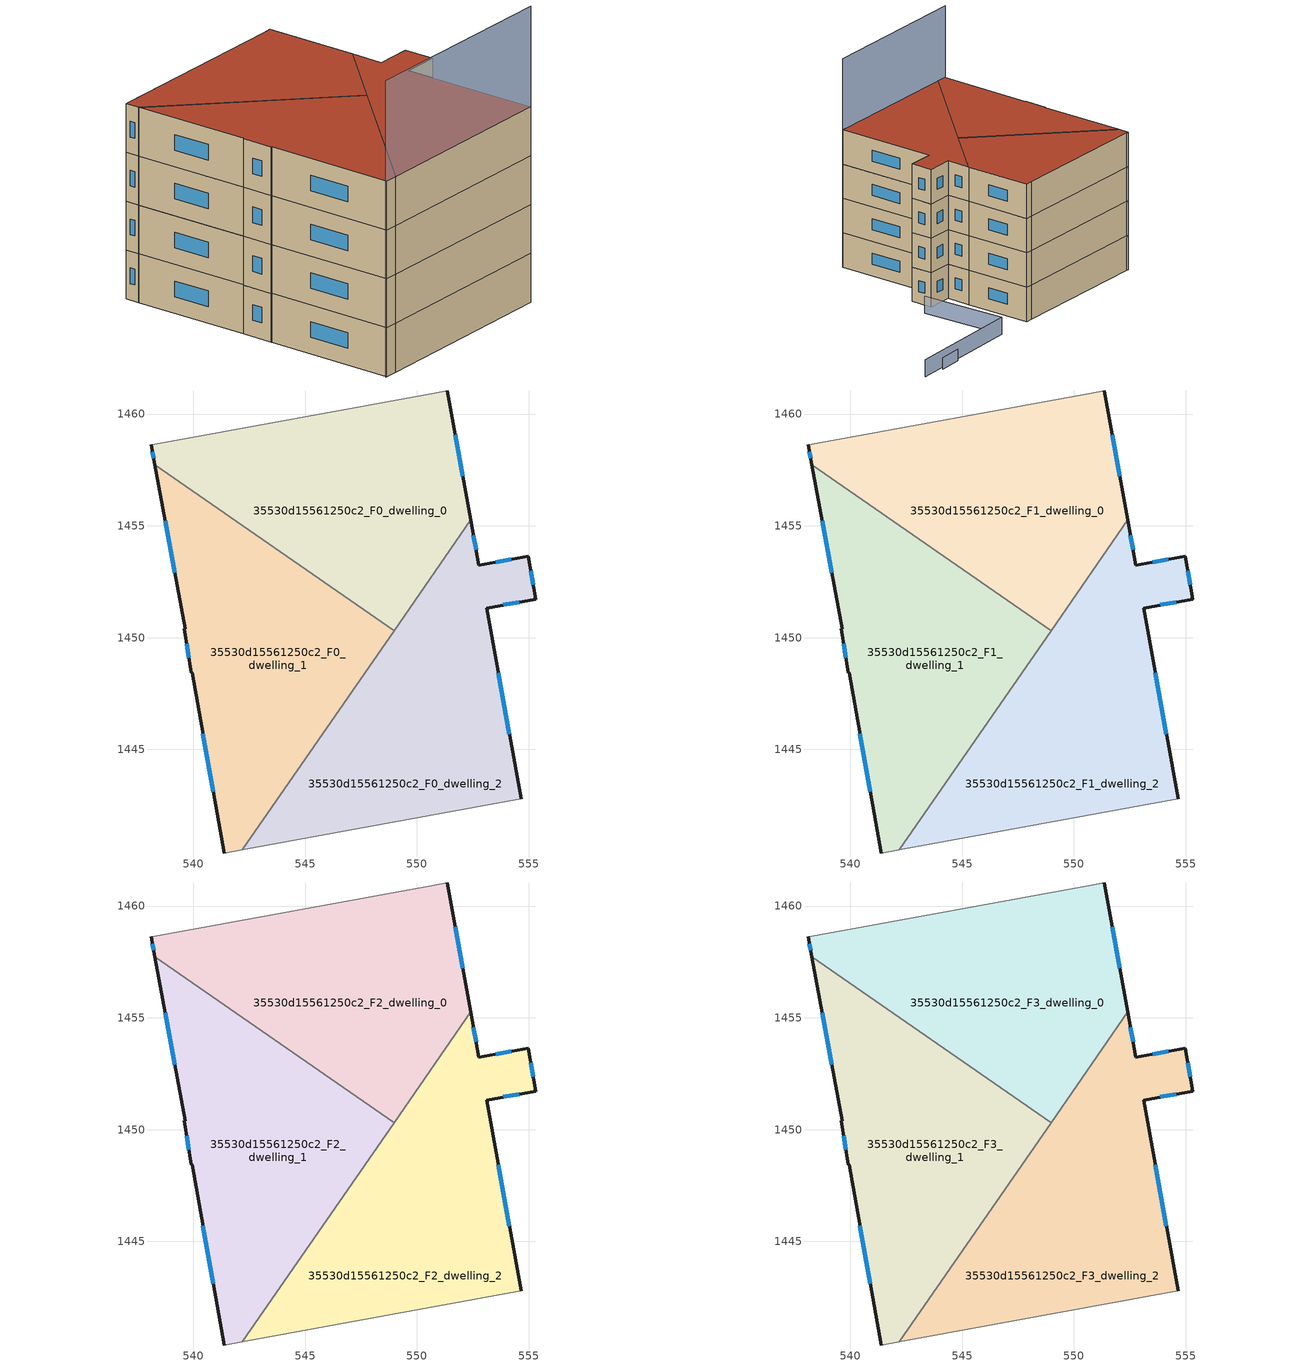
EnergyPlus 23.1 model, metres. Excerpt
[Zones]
35530d15561250c2_F0_dwelling_0
 floor ground (EU_floor_Construction): 551.36,1461.03 552.41,1455.26 548.98,1450.32 538.29,1457.72 538.12,1458.62 538.28,1458.66 550.79,1460.92 z0
 wall outside (EU_wall_Construction): 538.12,1458.62 538.29,1457.72 / 552.41,1455.26 551.36,1461.03 z0:3
 wall adiabatic (EU_wall_Construction): 551.36,1461.03 550.79,1460.92 538.28,1458.66 538.12,1458.62 z0:3
 wall to 35530d15561250c2_F0_dwelling_1 (EU_wall_Construction): 538.28,1457.72 548.98,1450.32 z0:3
 wall to 35530d15561250c2_F0_dwelling_2 (EU_wall_Construction): 548.98,1450.32 552.41,1455.26 z0:3
 window (EU_Window_Construction): 538.18,1458.32 538.23,1458.03 / 552.05,1457.23 551.72,1459.07 z1.02:1.98
35530d15561250c2_F0_dwelling_1
 floor ground (EU_floor_Construction): 548.98,1450.32 542.19,1440.51 541.38,1440.37 539.94,1448.44 539.9,1448.43 539.59,1450.4 539.63,1450.4 538.29,1457.72 z0
 wall outside (EU_wall_Construction): 538.29,1457.72 539.63,1450.4 539.59,1450.4 539.9,1448.43 539.94,1448.44 541.38,1440.37 z0:3
 wall adiabatic (EU_wall_Construction): 541.38,1440.37 542.19,1440.51 z0:3
 wall to 35530d15561250c2_F0_dwelling_2 (EU_wall_Construction): 542.19,1440.51 548.98,1450.32 z0:3
 window (EU_Window_Construction): 540.43,1445.69 540.89,1443.11 / 539.7,1449.73 539.8,1449.1 / 538.74,1455.23 539.17,1452.89 z1.02:1.98
35530d15561250c2_F0_dwelling_2
 floor ground (EU_floor_Construction): 554.98,1453.63 555.32,1451.72 553.12,1451.32 554.67,1442.78 542.19,1440.51 552.41,1455.26 552.78,1453.24 z0
 wall outside (EU_wall_Construction): 554.67,1442.78 553.12,1451.32 555.32,1451.72 554.98,1453.63 552.78,1453.24 552.41,1455.26 z0:3
 wall adiabatic (EU_wall_Construction): 542.19,1440.51 554.67,1442.78 z0:3
 window (EU_Window_Construction): 553.87,1451.46 554.57,1451.59 / 554.14,1445.69 553.65,1448.42 / 552.65,1453.93 552.54,1454.57 / 554.23,1453.5 553.53,1453.37 / 555.21,1452.37 555.1,1452.98 z1.02:1.98
35530d15561250c2_F1_dwelling_0
 floor to 35530d15561250c2_F0_dwelling_0 (EU_floor_Construction): 551.36,1461.03 552.41,1455.26 548.98,1450.32 538.28,1457.72 538.12,1458.62 538.28,1458.66 550.78,1460.92 z3
 wall outside (EU_wall_Construction): 538.12,1458.62 538.29,1457.72 / 552.41,1455.26 551.36,1461.03 z3:6
 wall adiabatic (EU_wall_Construction): 551.36,1461.03 550.79,1460.92 538.28,1458.66 538.12,1458.62 z3:6
 wall to 35530d15561250c2_F1_dwelling_1 (EU_wall_Construction): 538.28,1457.72 548.98,1450.32 z3:6
 wall to 35530d15561250c2_F1_dwelling_2 (EU_wall_Construction): 548.98,1450.32 552.41,1455.26 z3:6
 window (EU_Window_Construction): 538.18,1458.32 538.23,1458.03 / 552.05,1457.23 551.72,1459.07 z4.02:4.98
35530d15561250c2_F1_dwelling_1
 floor to 35530d15561250c2_F0_dwelling_1 (EU_floor_Construction): 548.98,1450.32 542.19,1440.51 541.38,1440.37 539.94,1448.44 539.9,1448.43 539.59,1450.4 539.63,1450.4 538.28,1457.72 z3
 wall outside (EU_wall_Construction): 538.29,1457.72 539.63,1450.4 539.59,1450.4 539.9,1448.43 539.94,1448.44 541.38,1440.37 z3:6
 wall adiabatic (EU_wall_Construction): 541.38,1440.37 542.19,1440.51 z3:6
 wall to 35530d15561250c2_F1_dwelling_2 (EU_wall_Construction): 542.19,1440.51 548.98,1450.32 z3:6
 window (EU_Window_Construction): 540.43,1445.69 540.89,1443.11 / 539.7,1449.73 539.8,1449.1 / 538.74,1455.23 539.17,1452.89 z4.02:4.98
35530d15561250c2_F1_dwelling_2
 floor to 35530d15561250c2_F0_dwelling_2 (EU_floor_Construction): 554.98,1453.63 555.32,1451.72 553.12,1451.32 554.67,1442.78 542.19,1440.51 552.41,1455.26 552.78,1453.24 z3
 wall outside (EU_wall_Construction): 554.67,1442.78 553.12,1451.32 555.32,1451.72 554.98,1453.63 552.78,1453.24 552.41,1455.26 z3:6
 wall adiabatic (EU_wall_Construction): 542.19,1440.51 554.67,1442.78 z3:6
 window (EU_Window_Construction): 553.87,1451.46 554.57,1451.59 / 554.14,1445.69 553.65,1448.42 / 552.65,1453.93 552.54,1454.57 / 554.23,1453.5 553.53,1453.37 / 555.21,1452.37 555.1,1452.98 z4.02:4.98
35530d15561250c2_F2_dwelling_0
 floor to 35530d15561250c2_F1_dwelling_0 (EU_floor_Construction): 551.36,1461.03 552.41,1455.26 548.98,1450.32 538.28,1457.72 538.12,1458.62 538.28,1458.66 550.78,1460.92 z6
 wall outside (EU_wall_Construction): 538.12,1458.62 538.29,1457.72 / 552.41,1455.26 551.36,1461.03 z6:9
 wall adiabatic (EU_wall_Construction): 551.36,1461.03 550.79,1460.92 538.28,1458.66 538.12,1458.62 z6:9
 wall to 35530d15561250c2_F2_dwelling_1 (EU_wall_Construction): 538.28,1457.72 548.98,1450.32 z6:9
 wall to 35530d15561250c2_F2_dwelling_2 (EU_wall_Construction): 548.98,1450.32 552.41,1455.26 z6:9
 window (EU_Window_Construction): 538.18,1458.32 538.23,1458.03 / 552.05,1457.23 551.72,1459.07 z7.02:7.98
35530d15561250c2_F2_dwelling_1
 floor to 35530d15561250c2_F1_dwelling_1 (EU_floor_Construction): 548.98,1450.32 542.19,1440.51 541.38,1440.37 539.94,1448.44 539.9,1448.43 539.59,1450.4 539.63,1450.4 538.28,1457.72 z6
 wall outside (EU_wall_Construction): 538.29,1457.72 539.63,1450.4 539.59,1450.4 539.9,1448.43 539.94,1448.44 541.38,1440.37 z6:9
 wall adiabatic (EU_wall_Construction): 541.38,1440.37 542.19,1440.51 z6:9
 wall to 35530d15561250c2_F2_dwelling_2 (EU_wall_Construction): 542.19,1440.51 548.98,1450.32 z6:9
 window (EU_Window_Construction): 540.43,1445.69 540.89,1443.11 / 539.7,1449.73 539.8,1449.1 / 538.74,1455.23 539.17,1452.89 z7.02:7.98
35530d15561250c2_F2_dwelling_2
 floor to 35530d15561250c2_F1_dwelling_2 (EU_floor_Construction): 554.98,1453.63 555.32,1451.72 553.12,1451.32 554.67,1442.78 542.19,1440.51 552.41,1455.26 552.78,1453.24 z6
 wall outside (EU_wall_Construction): 554.67,1442.78 553.12,1451.32 555.32,1451.72 554.98,1453.63 552.78,1453.24 552.41,1455.26 z6:9
 wall adiabatic (EU_wall_Construction): 542.19,1440.51 554.67,1442.78 z6:9
 window (EU_Window_Construction): 553.87,1451.46 554.57,1451.59 / 554.14,1445.69 553.65,1448.42 / 552.65,1453.93 552.54,1454.57 / 554.23,1453.5 553.53,1453.37 / 555.21,1452.37 555.1,1452.98 z7.02:7.98
35530d15561250c2_F3_dwelling_0
 floor to 35530d15561250c2_F2_dwelling_0 (EU_floor_Construction): 551.36,1461.03 552.41,1455.26 548.98,1450.32 538.28,1457.72 538.12,1458.62 538.28,1458.66 550.78,1460.92 z9
 wall outside (EU_wall_Construction): 538.12,1458.62 538.29,1457.72 / 552.41,1455.26 551.36,1461.03 z9:12
 wall adiabatic (EU_wall_Construction): 551.36,1461.03 550.79,1460.92 538.28,1458.66 538.12,1458.62 z9:12
 wall to 35530d15561250c2_F3_dwelling_1 (EU_wall_Construction): 538.28,1457.72 548.98,1450.32 z9:12
 wall to 35530d15561250c2_F3_dwelling_2 (EU_wall_Construction): 548.98,1450.32 552.41,1455.26 z9:12
 window (EU_Window_Construction): 538.18,1458.32 538.23,1458.03 / 552.05,1457.23 551.72,1459.07 z10.02:10.98
 roof outside (EU_roof_Construction): 548.98,1450.32 552.41,1455.26 551.36,1461.03 550.79,1460.92 538.28,1458.66 538.12,1458.62 538.29,1457.72 z12
35530d15561250c2_F3_dwelling_1
 floor to 35530d15561250c2_F2_dwelling_1 (EU_floor_Construction): 548.98,1450.32 542.19,1440.51 541.38,1440.37 539.94,1448.44 539.9,1448.43 539.59,1450.4 539.63,1450.4 538.28,1457.72 z9
 wall outside (EU_wall_Construction): 538.29,1457.72 539.63,1450.4 539.59,1450.4 539.9,1448.43 539.94,1448.44 541.38,1440.37 z9:12
 wall adiabatic (EU_wall_Construction): 541.38,1440.37 542.19,1440.51 z9:12
 wall to 35530d15561250c2_F3_dwelling_2 (EU_wall_Construction): 542.19,1440.51 548.98,1450.32 z9:12
 window (EU_Window_Construction): 540.43,1445.69 540.89,1443.11 / 539.7,1449.73 539.8,1449.1 / 538.74,1455.23 539.17,1452.89 z10.02:10.98
 roof outside (EU_roof_Construction): 542.19,1440.51 548.98,1450.32 538.29,1457.72 539.63,1450.4 539.59,1450.4 539.9,1448.43 539.94,1448.44 541.38,1440.37 z12
35530d15561250c2_F3_dwelling_2
 floor to 35530d15561250c2_F2_dwelling_2 (EU_floor_Construction): 554.98,1453.63 555.32,1451.72 553.12,1451.32 554.67,1442.78 542.19,1440.51 552.41,1455.26 552.78,1453.24 z9
 wall outside (EU_wall_Construction): 554.67,1442.78 553.12,1451.32 555.32,1451.72 554.98,1453.63 552.78,1453.24 552.41,1455.26 z9:12
 wall adiabatic (EU_wall_Construction): 542.19,1440.51 554.67,1442.78 z9:12
 window (EU_Window_Construction): 553.87,1451.46 554.57,1451.59 / 554.14,1445.69 553.65,1448.42 / 552.65,1453.93 552.54,1454.57 / 554.23,1453.5 553.53,1453.37 / 555.21,1452.37 555.1,1452.98 z10.02:10.98
 roof outside (EU_roof_Construction): 554.67,1442.78 553.12,1451.32 555.32,1451.72 554.98,1453.63 552.78,1453.24 552.41,1455.26 542.19,1440.51 z12
shading: 541.3,1440.36 554.67,1442.78 z0:18.2; 556.23,1454.19 554.61,1461.6 / 554.61,1461.6 565.06,1463.87 z0:1.5; 562.92,1463.63 560.86,1463.17 z0:1
[Building]
EU S2 Campaign: North Axis=0; Terrain=City; Solar Distribution=FullExterior
[Site:Location]
Vienna: Latitude=48; Longitude=16.5; Time Zone=1; Elevation=183
[SizingPeriod:WeatherFileDays]
AnnualSizingPeriod: Begin Month=1; Begin Day of Month=1; End Month=12; End Day of Month=31; Day of Week for Start Day=Monday; Use Weather File Daylight Saving Period=No; Use Weather File Rain and Snow Indicators=No
[MATERIAL]
EU_InternalMass_Material: Roughness=MediumRough; Thickness=0.1; Conductivity=1; Density=1800; Specific Heat=900; Thermal Absorptance=0.9; Solar Absorptance=0.7; Visible Absorptance=0.7
[MATERIAL:NOMASS] Roughness=MediumRough; Thermal Absorptance=0.9; Solar Absorptance=0.7; Visible Absorptance=0.7
Name | Thermal Resistance
EU_wall_NoMass | 0.942466
EU_roof_NoMass | 0.551687
EU_floor_NoMass | 0.66527
[WINDOWMATERIAL:SIMPLEGLAZINGSYSTEM]
EU_Window_SimpleGlazing: UFactor=2.03367; Solar Heat Gain Coefficient=0.65; Visible Transmittance=0.65
[CONSTRUCTION]
EU_wall_Construction: EU_wall_NoMass
EU_roof_Construction: EU_roof_NoMass
EU_floor_Construction: EU_floor_NoMass
EU_Window_Construction: EU_Window_SimpleGlazing
EU_InternalMass_Construction: EU_InternalMass_Material
[ZONE] Type=1; Multiplier=1; Ceiling Height=autocalculate; Floor Area=autocalculate; Part of Total Floor Area=Yes
Name | Volume
35530d15561250c2_F0_dwelling_0 | 254.238
35530d15561250c2_F1_dwelling_0; 35530d15561250c2_F2_dwelling_0; 35530d15561250c2_F3_dwelling_0 | 254.239
35530d15561250c2_F0_dwelling_1 | 254.241
35530d15561250c2_F1_dwelling_1; 35530d15561250c2_F2_dwelling_1; 35530d15561250c2_F3_dwelling_1 | 254.242
35530d15561250c2_F0_dwelling_2; 35530d15561250c2_F1_dwelling_2; 35530d15561250c2_F2_dwelling_2; 35530d15561250c2_F3_dwelling_2 | 254.268
[INTERNALMASS] Construction=EU_InternalMass_Construction
Name | Zone or ZoneList | Surface Area
35530d15561250c2_F0_dwelling_0_EU_InternalMass | 35530d15561250c2_F0_dwelling_0 | 84.7463
35530d15561250c2_F0_dwelling_1_EU_InternalMass | 35530d15561250c2_F0_dwelling_1 | 84.7475
35530d15561250c2_F0_dwelling_2_EU_InternalMass | 35530d15561250c2_F0_dwelling_2 | 84.7562
35530d15561250c2_F1_dwelling_0_EU_InternalMass | 35530d15561250c2_F1_dwelling_0 | 84.7463
35530d15561250c2_F1_dwelling_1_EU_InternalMass | 35530d15561250c2_F1_dwelling_1 | 84.7475
35530d15561250c2_F1_dwelling_2_EU_InternalMass | 35530d15561250c2_F1_dwelling_2 | 84.7562
35530d15561250c2_F2_dwelling_0_EU_InternalMass | 35530d15561250c2_F2_dwelling_0 | 84.7463
35530d15561250c2_F2_dwelling_1_EU_InternalMass | 35530d15561250c2_F2_dwelling_1 | 84.7475
35530d15561250c2_F2_dwelling_2_EU_InternalMass | 35530d15561250c2_F2_dwelling_2 | 84.7562
35530d15561250c2_F3_dwelling_0_EU_InternalMass | 35530d15561250c2_F3_dwelling_0 | 84.7463
35530d15561250c2_F3_dwelling_1_EU_InternalMass | 35530d15561250c2_F3_dwelling_1 | 84.7475
35530d15561250c2_F3_dwelling_2_EU_InternalMass | 35530d15561250c2_F3_dwelling_2 | 84.7562
[OTHEREQUIPMENT] Fuel Type=Electricity; Design Level Calculation Method=Watts/Area; Power per Zone Floor Area=1; Fraction Latent=0; Fraction Radiant=0; Fraction Lost=0; Carbon Dioxide Generation Rate=0; EndUse Subcategory=EU_Step8_InternalGains
Name | Zone or ZoneList or Space or SpaceList | Schedule
EU_Step8_InternalGain_35530d15561250c2_F0_dwelling_0_f000 | 35530d15561250c2_F0_dwelling_0 | EU_Step8_GainSchedule_35530d15561250c2_F0_dwelling_0_f000
EU_Step8_InternalGain_35530d15561250c2_F0_dwelling_1_f000 | 35530d15561250c2_F0_dwelling_1 | EU_Step8_GainSchedule_35530d15561250c2_F0_dwelling_1_f000
EU_Step8_InternalGain_35530d15561250c2_F0_dwelling_2_f000 | 35530d15561250c2_F0_dwelling_2 | EU_Step8_GainSchedule_35530d15561250c2_F0_dwelling_2_f000
EU_Step8_InternalGain_35530d15561250c2_F1_dwelling_0_f000 | 35530d15561250c2_F1_dwelling_0 | EU_Step8_GainSchedule_35530d15561250c2_F1_dwelling_0_f000
EU_Step8_InternalGain_35530d15561250c2_F1_dwelling_1_f000 | 35530d15561250c2_F1_dwelling_1 | EU_Step8_GainSchedule_35530d15561250c2_F1_dwelling_1_f000
EU_Step8_InternalGain_35530d15561250c2_F1_dwelling_2_f000 | 35530d15561250c2_F1_dwelling_2 | EU_Step8_GainSchedule_35530d15561250c2_F1_dwelling_2_f000
EU_Step8_InternalGain_35530d15561250c2_F2_dwelling_0_f000 | 35530d15561250c2_F2_dwelling_0 | EU_Step8_GainSchedule_35530d15561250c2_F2_dwelling_0_f000
EU_Step8_InternalGain_35530d15561250c2_F2_dwelling_1_f000 | 35530d15561250c2_F2_dwelling_1 | EU_Step8_GainSchedule_35530d15561250c2_F2_dwelling_1_f000
EU_Step8_InternalGain_35530d15561250c2_F2_dwelling_2_f000 | 35530d15561250c2_F2_dwelling_2 | EU_Step8_GainSchedule_35530d15561250c2_F2_dwelling_2_f000
EU_Step8_InternalGain_35530d15561250c2_F3_dwelling_0_f000 | 35530d15561250c2_F3_dwelling_0 | EU_Step8_GainSchedule_35530d15561250c2_F3_dwelling_0_f000
EU_Step8_InternalGain_35530d15561250c2_F3_dwelling_1_f000 | 35530d15561250c2_F3_dwelling_1 | EU_Step8_GainSchedule_35530d15561250c2_F3_dwelling_1_f000
EU_Step8_InternalGain_35530d15561250c2_F3_dwelling_2_f000 | 35530d15561250c2_F3_dwelling_2 | EU_Step8_GainSchedule_35530d15561250c2_F3_dwelling_2_f000
[ZONEVENTILATION:DESIGNFLOWRATE] Schedule=EU_AlwaysOn; Design Flow Rate Calculation Method=AirChanges/Hour; Air Changes per Hour=0.530523; Ventilation Type=Natural; Fan Pressure Rise=0; Fan Total Efficiency=1; Constant Term Coefficient=1; Temperature Term Coefficient=0; Velocity Term Coefficient=0; Velocity Squared Term Coefficient=0; Minimum Indoor Temperature=-100; Maximum Indoor Temperature=100; Delta Temperature=-100; Minimum Outdoor Temperature=-100; Maximum Outdoor Temperature=100; Maximum Wind Speed=40
Name | Zone or ZoneList or Space or SpaceList
EU_ConstantAir_35530d15561250c2_F0_dwelling_0 | 35530d15561250c2_F0_dwelling_0
EU_ConstantAir_35530d15561250c2_F0_dwelling_1 | 35530d15561250c2_F0_dwelling_1
EU_ConstantAir_35530d15561250c2_F0_dwelling_2 | 35530d15561250c2_F0_dwelling_2
EU_ConstantAir_35530d15561250c2_F1_dwelling_0 | 35530d15561250c2_F1_dwelling_0
EU_ConstantAir_35530d15561250c2_F1_dwelling_1 | 35530d15561250c2_F1_dwelling_1
EU_ConstantAir_35530d15561250c2_F1_dwelling_2 | 35530d15561250c2_F1_dwelling_2
EU_ConstantAir_35530d15561250c2_F2_dwelling_0 | 35530d15561250c2_F2_dwelling_0
EU_ConstantAir_35530d15561250c2_F2_dwelling_1 | 35530d15561250c2_F2_dwelling_1
EU_ConstantAir_35530d15561250c2_F2_dwelling_2 | 35530d15561250c2_F2_dwelling_2
EU_ConstantAir_35530d15561250c2_F3_dwelling_0 | 35530d15561250c2_F3_dwelling_0
EU_ConstantAir_35530d15561250c2_F3_dwelling_1 | 35530d15561250c2_F3_dwelling_1
EU_ConstantAir_35530d15561250c2_F3_dwelling_2 | 35530d15561250c2_F3_dwelling_2
[HVACTEMPLATE:THERMOSTAT] Constant Heating Setpoint=20; Constant Cooling Setpoint=50
EU_HeatOnly_35530d15561250c2_F0_dwelling_0; EU_HeatOnly_35530d15561250c2_F0_dwelling_1; EU_HeatOnly_35530d15561250c2_F0_dwelling_2; EU_HeatOnly_35530d15561250c2_F1_dwelling_0; EU_HeatOnly_35530d15561250c2_F1_dwelling_1; EU_HeatOnly_35530d15561250c2_F1_dwelling_2; EU_HeatOnly_35530d15561250c2_F2_dwelling_0; EU_HeatOnly_35530d15561250c2_F2_dwelling_1; EU_HeatOnly_35530d15561250c2_F2_dwelling_2; EU_HeatOnly_35530d15561250c2_F3_dwelling_0; EU_HeatOnly_35530d15561250c2_F3_dwelling_1; EU_HeatOnly_35530d15561250c2_F3_dwelling_2
[HVACTEMPLATE:ZONE:IDEALLOADSAIRSYSTEM] System Availability Schedule=EU_AlwaysOn; Maximum Heating Supply Air Temperature=50; Minimum Cooling Supply Air Temperature=13; Maximum Heating Supply Air Humidity Ratio=0.0156; Minimum Cooling Supply Air Humidity Ratio=0.0077; Heating Limit=NoLimit; Cooling Limit=NoLimit; Heating Availability Schedule=EU_AlwaysOn; Cooling Availability Schedule=EU_CoolingOff; Dehumidification Control Type=ConstantSensibleHeatRatio; Cooling Sensible Heat Ratio=0.7; Dehumidification Setpoint=60; Humidification Control Type=None; Humidification Setpoint=30; Outdoor Air Method=None; Outdoor Air Flow Rate per Person=0.00944; Outdoor Air Flow Rate per Zone Floor Area=0; Outdoor Air Flow Rate per Zone=0; Demand Controlled Ventilation Type=None; Outdoor Air Economizer Type=NoEconomizer; Heat Recovery Type=None; Sensible Heat Recovery Effectiveness=0.7; Latent Heat Recovery Effectiveness=0.65
Name | Template Thermostat
35530d15561250c2_F0_dwelling_0 | EU_HeatOnly_35530d15561250c2_F0_dwelling_0
35530d15561250c2_F0_dwelling_1 | EU_HeatOnly_35530d15561250c2_F0_dwelling_1
35530d15561250c2_F0_dwelling_2 | EU_HeatOnly_35530d15561250c2_F0_dwelling_2
35530d15561250c2_F1_dwelling_0 | EU_HeatOnly_35530d15561250c2_F1_dwelling_0
35530d15561250c2_F1_dwelling_1 | EU_HeatOnly_35530d15561250c2_F1_dwelling_1
35530d15561250c2_F1_dwelling_2 | EU_HeatOnly_35530d15561250c2_F1_dwelling_2
35530d15561250c2_F2_dwelling_0 | EU_HeatOnly_35530d15561250c2_F2_dwelling_0
35530d15561250c2_F2_dwelling_1 | EU_HeatOnly_35530d15561250c2_F2_dwelling_1
35530d15561250c2_F2_dwelling_2 | EU_HeatOnly_35530d15561250c2_F2_dwelling_2
35530d15561250c2_F3_dwelling_0 | EU_HeatOnly_35530d15561250c2_F3_dwelling_0
35530d15561250c2_F3_dwelling_1 | EU_HeatOnly_35530d15561250c2_F3_dwelling_1
35530d15561250c2_F3_dwelling_2 | EU_HeatOnly_35530d15561250c2_F3_dwelling_2
[SIZING:ZONE] Zone Cooling Design Supply Air Temperature Input Method=SupplyAirTemperature; Zone Cooling Design Supply Air Temperature=13; Zone Heating Design Supply Air Temperature Input Method=SupplyAirTemperature; Zone Heating Design Supply Air Temperature=50; Zone Cooling Design Supply Air Humidity Ratio=0.008; Zone Heating Design Supply Air Humidity Ratio=0.008; Cooling Design Air Flow Method=DesignDay; Cooling Design Air Flow Rate=0; Cooling Minimum Air Flow per Zone Floor Area=0.000762; Cooling Minimum Air Flow=0; Cooling Minimum Air Flow Fraction=0.2; Heating Design Air Flow Method=DesignDay; Heating Design Air Flow Rate=0; Heating Maximum Air Flow per Zone Floor Area=0.002032; Heating Maximum Air Flow=0.141576; Heating Maximum Air Flow Fraction=0.3; Account for Dedicated Outdoor Air System=No; Dedicated Outdoor Air System Control Strategy=NeutralSupplyAir; Dedicated Outdoor Air Low Setpoint Temperature for Design=autosize; Dedicated Outdoor Air High Setpoint Temperature for Design=autosize; Zone Load Sizing Method=Sensible Load Only No Latent Load; Zone Latent Cooling Design Supply Air Humidity Ratio Input Method=HumidityRatioDifference; Zone Cooling Design Supply Air Humidity Ratio Difference=0.005; Zone Latent Heating Design Supply Air Humidity Ratio Input Method=HumidityRatioDifference; Zone Humidification Design Supply Air Humidity Ratio Difference=0.005
35530d15561250c2_F0_dwelling_0; 35530d15561250c2_F0_dwelling_1; 35530d15561250c2_F0_dwelling_2; 35530d15561250c2_F1_dwelling_0; 35530d15561250c2_F1_dwelling_1; 35530d15561250c2_F1_dwelling_2; 35530d15561250c2_F2_dwelling_0; 35530d15561250c2_F2_dwelling_1; 35530d15561250c2_F2_dwelling_2; 35530d15561250c2_F3_dwelling_0; 35530d15561250c2_F3_dwelling_1; 35530d15561250c2_F3_dwelling_2
[SCHEDULE:CONSTANT]
Name | Hourly Value
EU_AlwaysOn | 1
EU_CoolingOff | 0
[SCHEDULE:FILE] Column Number=1; Rows to Skip at Top=0; Number of Hours of Data=8760; Column Separator=Comma; Interpolate to Timestep=No; Minutes per Item=60; Adjust Schedule for Daylight Savings=Yes
Name | File
EU_Step8_GainSchedule_35530d15561250c2_F0_dwelling_0_f000 | ../../schedules/35530d15561250c2/35530d15561250c2_F0_dwelling_0_f000_gain.csv
EU_Step8_GainSchedule_35530d15561250c2_F0_dwelling_1_f000 | ../../schedules/35530d15561250c2/35530d15561250c2_F0_dwelling_1_f000_gain.csv
EU_Step8_GainSchedule_35530d15561250c2_F0_dwelling_2_f000 | ../../schedules/35530d15561250c2/35530d15561250c2_F0_dwelling_2_f000_gain.csv
EU_Step8_GainSchedule_35530d15561250c2_F1_dwelling_0_f000 | ../../schedules/35530d15561250c2/35530d15561250c2_F1_dwelling_0_f000_gain.csv
EU_Step8_GainSchedule_35530d15561250c2_F1_dwelling_1_f000 | ../../schedules/35530d15561250c2/35530d15561250c2_F1_dwelling_1_f000_gain.csv
EU_Step8_GainSchedule_35530d15561250c2_F1_dwelling_2_f000 | ../../schedules/35530d15561250c2/35530d15561250c2_F1_dwelling_2_f000_gain.csv
EU_Step8_GainSchedule_35530d15561250c2_F2_dwelling_0_f000 | ../../schedules/35530d15561250c2/35530d15561250c2_F2_dwelling_0_f000_gain.csv
EU_Step8_GainSchedule_35530d15561250c2_F2_dwelling_1_f000 | ../../schedules/35530d15561250c2/35530d15561250c2_F2_dwelling_1_f000_gain.csv
EU_Step8_GainSchedule_35530d15561250c2_F2_dwelling_2_f000 | ../../schedules/35530d15561250c2/35530d15561250c2_F2_dwelling_2_f000_gain.csv
EU_Step8_GainSchedule_35530d15561250c2_F3_dwelling_0_f000 | ../../schedules/35530d15561250c2/35530d15561250c2_F3_dwelling_0_f000_gain.csv
EU_Step8_GainSchedule_35530d15561250c2_F3_dwelling_1_f000 | ../../schedules/35530d15561250c2/35530d15561250c2_F3_dwelling_1_f000_gain.csv
EU_Step8_GainSchedule_35530d15561250c2_F3_dwelling_2_f000 | ../../schedules/35530d15561250c2/35530d15561250c2_F3_dwelling_2_f000_gain.csv
